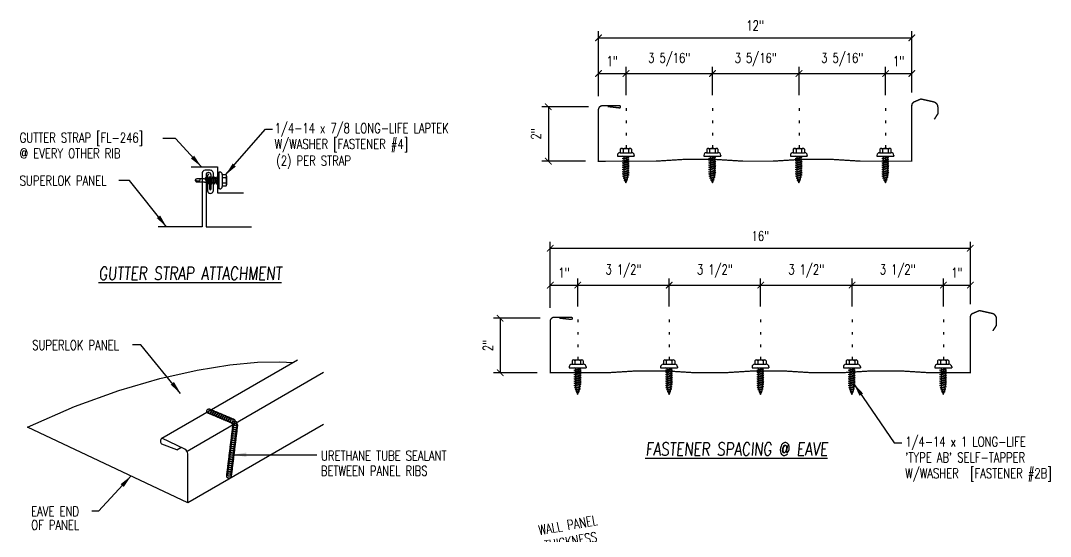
# Model space of a CAD drawing. Header units: inches. Extents: x 2.5 to 42, y 5.8 to 54.8.
# Drawn here: x 2.54 to 41.98, y 35.04 to 54.8 of the extents above; entities that cross this region are included whole.
import ezdxf

# ---------------------------------------------------------------- set-up
doc = ezdxf.new("R2010")
doc.units = ezdxf.units.IN
doc.header["$MEASUREMENT"] = 0
doc.linetypes.add('CENTER2', pattern=[1.125, 0.75, -0.125, 0.125, -0.125])
doc.linetypes.add('DOT2', pattern=[0.125, 0, -0.125])
for name, color, linetype in [('DIM', 2, 'Continuous'), ('FASTENER', 9, 'Continuous'), ('LABEL', 6, 'Continuous'), ('PANEL', 11, 'Continuous'), ('SEALANT', 253, 'CENTER2'), ('TEXT', 2, 'Continuous'), ('TRIM', 6, 'Continuous')]:
    doc.layers.add(name, color=color, linetype=linetype)
doc.styles.add('ROMAND', font='romand', dxfattribs={"height": 0.075})
doc.styles.add('TEXT', font='SIMPLEX', dxfattribs={"width": 0.75, "height": 6})
doc.styles.add('TEXT1', font='ROMANS.shx', dxfattribs={"width": 0.75, "height": 0.375})
doc.dimstyles.new('DETAIL', dxfattribs={"dimscale": 4, "dimtxt": 0.375, "dimasz": 0.0625, "dimexe": 0.0625, "dimexo": 0.125, "dimgap": 0.0625, "dimtad": 1, "dimdec": 4, "dimzin": 3, "dimdsep": 46, "dimlunit": 4, "dimtxsty": 'TEXT1', "dimblk": 'ARCHTICK', "dimcen": 0.0625, "dimclrd": 7, "dimclre": 7, "dimclrt": 2, "dimadec": 0, "dimazin": 0, "dimtfac": 0.59375, "dimtdec": 4, "dimtmove": 0, "dimatfit": 3, "dimfxl": 0, "dimfrac": 2, "dimtolj": 1, "dimtzin": 3, "dimarcsym": 0})
doc.dimstyles.new('DETAIL$7', dxfattribs={"dimscale": 4, "dimtxt": 6, "dimasz": 0.125, "dimexe": 0.0625, "dimexo": 0.125, "dimgap": 0.0625, "dimtad": 1, "dimdec": 5, "dimzin": 3, "dimdsep": 46, "dimlunit": 4, "dimtxsty": 'TEXT', "dimblk": 'ARCHTICK', "dimcen": 0.0625, "dimclrd": 7, "dimclre": 7, "dimclrt": 2, "dimadec": 0, "dimazin": 0, "dimtfac": 0.666667, "dimtdec": 5, "dimtmove": 0, "dimatfit": 3, "dimfxl": 0, "dimfrac": 2, "dimtolj": 1, "dimtzin": 3, "dimarcsym": 0})

# ---------------------------------------------------------------- blocks, each defined once
blk = doc.blocks.new('_ArchTick')
at = {"color": 0, "linetype": 'ByBlock', "const_width": 0.15}
blk.add_lwpolyline([(-0.5, -0.5), (0.5, 0.5)], dxfattribs=at)
blk = doc.blocks.new('*D18')
at = {"layer": 'DEFPOINTS', "color": 0}
for p in [(21.687, 34.074), (23.023, 26.502), (21.847, 26.294)]:
    blk.add_point(p, dxfattribs=at)
at = {"layer": 'DIM', "color": 7, "lineweight": -2}
for p, q in [((22.936, 26.994), (21.644, 34.32)), ((21.687, 34.074), (25.191, 34.692)), ((21.76, 26.787), (20.468, 34.113)), ((20.512, 33.866), (21.687, 34.074))]:
    blk.add_line(p, q, dxfattribs=at)
at = {"layer": 'DIM', "color": 7, "lineweight": -2, "xscale": 0.25, "yscale": 0.25, "zscale": 0.25}
for p, rotation in [((20.512, 33.866), 189.9999999999999), ((21.687, 34.074), 9.99999999999995)]:
    blk.add_blockref('_ArchTick', p, dxfattribs=dict(at, rotation=rotation))
at = {"layer": 'DIM', "color": 2, "insert": (23.555, 35.165), "char_height": 0.375, "attachment_point": 5, "rotation": 10, "style": 'TEXT1'}
blk.add_mtext('\\A1;{WALL PANEL}\\P{THICKNESS}', dxfattribs=at)
blk = doc.blocks.new('A$C5F8068C3')
at = {"layer": 'TRIM'}
for p, q in [((-3.093, 0.072), (-2.093, 0.072)), ((-2.093, 0.072), (-2.093, -0.928)), ((-2.093, -0.928), (-1.093, -0.928))]:
    blk.add_line(p, q, dxfattribs=at)
blk = doc.blocks.new('FD-F4')
at = {"layer": 'TEXT', "style": 'TEXT1', "width": 0.75}
for s, p in [('1/4-14 x 7/8 LONG-LIFE LAPTEK', (0.0047, -0.0408)), ('W/WASHER [FASTENER #4]', (0.0047, -0.1926))]:
    blk.add_text(s, height=0.09375, dxfattribs=at).set_placement(p)
blk.add_attdef('(QUANTITY)', (1.4847, -0.1926), '', height=0.0938, dxfattribs=at)
at = {"layer": 'TEXT', "style": 'TEXT1', "flags": 1}
for tag, p in [('Color', (0.0624, -0.4349)), ('Calc', (0.0624, -0.4349)), ('Opt1', (0.0624, -0.4349)), ('Opt2', (0.0624, -0.4349)), ('Opt3', (0.0624, -0.4349)), ('Description', (0.0624, -0.4349)), ('Multiple', (0.0624, -0.4349)), ('Part', (0.0624, -0.4349)), ('Spare1', (0.0624, -0.6224)), ('Spare2', (0.0624, -0.6224)), ('Spare3', (0.0624, -0.6224)), ('Spare4', (0.0624, -0.6224)), ('Spare5', (0.0624, -0.6224)), ('Spare6', (0.0624, -0.6224)), ('Spare7', (0.0624, -0.6224)), ('Spare8', (0.0624, -0.6224)), ('Spare9', (0.0624, -0.6224)), ('Spare10', (0.0624, -0.6224))]:
    blk.add_attdef(tag, p, '', height=0.0938, dxfattribs=at)
blk = doc.blocks.new('fz5')
at = {"layer": 'FASTENER'}
for p, q in [((-0.326, 0.071), (-0.326, 0.037)), ((-0.326, 0.037), (0.322, 0.037)), ((-0.226, 0.171), (0.214, 0.171)), ((-0.217, 0.305), (-0.217, 0.171)), ((-0.163, 0.337), (0.159, 0.337)), ((-0.141, -0.014), (0.037, 0.037)), ((-0.108, 0.305), (-0.108, 0.171)), ((-0.105, -0.034), (0.137, 0.035)), ((-0.088, 0.037), (-0.088, 0.001)), ((-0.088, 0.037), (0.085, 0.037)), ((0.085, 0.037), (0.134, 0.037)), ((0.085, 0.02), (0.085, -0.041)), ((0.105, 0.305), (0.105, 0.171)), ((0.137, 0.035), (0.134, 0.037)), ((0.214, 0.305), (0.214, 0.171)), ((0.322, 0.071), (0.322, 0.037)), ((-0.105, -0.034), (-0.141, -0.014)), ((-0.141, -0.105), (0.102, -0.036)), ((-0.105, -0.125), (-0.141, -0.105)), ((-0.141, -0.196), (0.102, -0.127)), ((-0.105, -0.216), (-0.141, -0.196)), ((-0.141, -0.287), (0.102, -0.217)), ((-0.105, -0.307), (-0.141, -0.287)), ((-0.141, -0.378), (0.102, -0.308)), ((-0.105, -0.398), (-0.141, -0.378)), ((-0.105, -0.125), (0.137, -0.056)), ((-0.105, -0.216), (0.137, -0.147)), ((-0.105, -0.307), (0.137, -0.238)), ((-0.105, -0.398), (0.137, -0.328)), ((-0.088, -0.029), (-0.088, -0.09)), ((-0.088, -0.12), (-0.088, -0.181)), ((-0.084, -0.27), (-0.088, -0.211)), ((-0.078, -0.36), (-0.082, -0.3)), ((-0.071, -0.449), (-0.075, -0.389)), ((0.071, -0.408), (0.075, -0.346)), ((0.077, -0.315), (0.082, -0.253)), ((0.084, -0.223), (0.085, -0.211)), ((0.085, -0.071), (0.085, -0.131)), ((0.085, -0.162), (0.085, -0.211)), ((0.137, -0.056), (0.102, -0.036)), ((0.137, -0.147), (0.102, -0.127)), ((0.137, -0.238), (0.102, -0.217)), ((0.137, -0.328), (0.102, -0.308)), ((-0.122, -0.463), (0.089, -0.403)), ((-0.086, -0.483), (-0.122, -0.463)), ((-0.086, -0.483), (0.124, -0.423)), ((-0.066, -0.516), (-0.069, -0.478)), ((-0.066, -0.516), (-0.066, -0.82)), ((-0.003, -0.854), (0.009, -0.714)), ((0.063, -0.515), (0.068, -0.439)), ((0.063, -0.516), (0.063, -0.82)), ((0.124, -0.423), (0.089, -0.403)), ((-0.002, -0.866), (-0.066, -0.82)), ((-0.002, -0.866), (0.063, -0.82))]:
    blk.add_line(p, q, dxfattribs=at)
for centre, radius, start, end in [((-0.226, 0.071), 0.1, 90, 180), ((-0.163, 0.274), 0.0628, 29.8754, 150.1246), ((-0.002, 0.141), 0.196, 56.9974, 123.0026), ((0.159, 0.274), 0.0628, 29.8754, 150.1246), ((0.222, 0.071), 0.1, 0, 90), ((-0.036, -0.723), 0.0461, 11.1445, 130.906), ((0.073, -0.516), 0.01, 175.9484, 180), ((0.039, -0.855), 0.0422, 55.4585, 194.8454)]:
    blk.add_arc(centre, radius, start, end, dxfattribs=at)
blk = doc.blocks.new('dsc-FL-246')
at = {"layer": 'TEXT', "style": 'TEXT1', "width": 0.75}
for s, p in [('GUTTER STRAP [FL-246]', (0, 0)), ('@ EVERY OTHER RIB', (0, -0.6))]:
    blk.add_text(s, height=0.375, dxfattribs=at).set_placement(p)
at = {"layer": 'TEXT', "style": 'TEXT1', "flags": 1}
for tag, p in [('COLOR', (0, -1.2)), ('CALC', (0, -1.2)), ('OPT1', (0, -1.2)), ('OPT2', (0, -1.2)), ('OPT3', (0, -1.2)), ('GAGE', (0, -1.2)), ('SHPLN', (0, -1.2)), ('PART', (0, -1.2)), ('DESCRIPTION', (0, -1.2)), ('MULTIPLE', (0, -1.2)), ('SPARE1', (0, -1.8)), ('SPARE2', (0, -1.8)), ('SPARE3', (0, -1.8)), ('SPARE4', (0, -1.8)), ('SPARE5', (0, -1.8)), ('SPARE6', (0, -1.8)), ('SPARE7', (0, -1.8)), ('SPARE8', (0, -1.8)), ('SPARE9', (0, -1.8)), ('SPARE10', (0, -1.8))]:
    blk.add_attdef(tag, p, '', height=0.375, dxfattribs=at)
blk = doc.blocks.new('LAY-LAB')
at = {"layer": 'LABEL', "color": 6, "style": 'ROMAND', "oblique": 5, "width": 0.75}
blk.add_attdef('LAY-LAB', (0.017, 0.036), '', height=0.188, dxfattribs=at)
blk = doc.blocks.new('FZ6')
at = {"layer": 'FASTENER'}
for p, q in [((-0.324, 0.071), (-0.324, 0.037)), ((-0.324, 0.037), (0.324, 0.037)), ((-0.224, 0.171), (0.215, 0.171)), ((-0.215, 0.305), (-0.215, 0.171)), ((-0.161, 0.337), (0.161, 0.337)), ((-0.129, 0.035), (-0.124, 0.037)), ((-0.096, 0.017), (-0.129, 0.035)), ((-0.129, -0.049), (0.096, 0.015)), ((-0.124, 0.037), (-0.08, 0.037)), ((-0.107, 0.305), (-0.107, 0.171)), ((-0.096, 0.017), (-0.025, 0.037)), ((-0.08, 0.037), (0.08, 0.037)), ((-0.08, 0.021), (-0.08, -0.035)), ((0.08, 0.037), (0.08, 0.011)), ((0.129, -0.003), (0.096, 0.015)), ((0.107, 0.305), (0.107, 0.171)), ((0.215, 0.305), (0.215, 0.171)), ((0.324, 0.071), (0.324, 0.037)), ((-0.096, -0.068), (-0.129, -0.049)), ((-0.129, -0.134), (0.096, -0.069)), ((-0.096, -0.152), (-0.129, -0.134)), ((-0.129, -0.218), (0.096, -0.154)), ((-0.096, -0.237), (-0.129, -0.218)), ((-0.129, -0.303), (0.096, -0.238)), ((-0.096, -0.321), (-0.129, -0.303)), ((-0.129, -0.387), (0.096, -0.323)), ((-0.096, -0.406), (-0.129, -0.387)), ((-0.096, -0.068), (0.129, -0.004)), ((-0.096, -0.152), (0.129, -0.088)), ((-0.096, -0.237), (0.129, -0.172)), ((-0.096, -0.321), (0.129, -0.257)), ((-0.096, -0.406), (0.129, -0.341)), ((-0.08, -0.063), (-0.08, -0.12)), ((-0.08, -0.148), (-0.08, -0.204)), ((-0.08, -0.232), (-0.08, -0.288)), ((-0.08, -0.317), (-0.08, -0.373)), ((0.08, -0.016), (0.08, -0.074)), ((0.08, -0.102), (0.08, -0.158)), ((0.08, -0.186), (0.08, -0.243)), ((0.08, -0.27), (0.08, -0.327)), ((0.08, -0.355), (0.08, -0.412)), ((0.129, -0.088), (0.096, -0.069)), ((0.129, -0.172), (0.096, -0.154)), ((0.129, -0.257), (0.096, -0.238)), ((0.129, -0.341), (0.096, -0.323)), ((-0.129, -0.471), (0.096, -0.407)), ((-0.096, -0.49), (-0.129, -0.471)), ((-0.129, -0.556), (0.096, -0.491)), ((-0.096, -0.575), (-0.129, -0.556)), ((-0.129, -0.64), (0.096, -0.576)), ((-0.096, -0.659), (-0.129, -0.64)), ((-0.121, -0.722), (0.092, -0.662)), ((-0.088, -0.741), (-0.121, -0.722)), ((-0.096, -0.49), (0.129, -0.426)), ((-0.096, -0.575), (0.129, -0.51)), ((-0.096, -0.659), (0.129, -0.595)), ((-0.095, -0.799), (0.071, -0.752)), ((-0.088, -0.741), (0.125, -0.68)), ((-0.08, -0.401), (-0.08, -0.457)), ((-0.08, -0.485), (-0.08, -0.542)), ((-0.08, -0.57), (-0.08, -0.626)), ((-0.061, -0.818), (0.104, -0.771)), ((0.104, -0.771), (0.071, -0.752)), ((0.08, -0.44), (0.08, -0.496)), ((0.08, -0.524), (0.08, -0.58)), ((0.125, -0.68), (0.092, -0.662)), ((0.129, -0.426), (0.096, -0.407)), ((0.129, -0.51), (0.096, -0.491)), ((0.129, -0.595), (0.096, -0.576)), ((-0.061, -0.818), (-0.095, -0.799)), ((-0.063, -0.877), (0.034, -0.847)), ((-0.029, -0.895), (-0.063, -0.877)), ((-0.029, -0.895), (0.068, -0.866)), ((0.068, -0.866), (0.034, -0.847))]:
    blk.add_line(p, q, dxfattribs=at)
for centre, radius, start, end in [((-0.224, 0.071), 0.1, 90, 180), ((-0.161, 0.274), 0.0628, 29.8754, 150.1246), ((0, 0.141), 0.196, 56.9974, 123.0026), ((0.161, 0.274), 0.0628, 29.8754, 150.1246), ((0.224, 0.071), 0.1, 0, 90), ((0.676, -0.642), 0.757, 180.9696, 185.1765), ((0.676, -0.642), 0.757, 187.255, 191.3837), ((-0.676, -0.642), 0.757, 343.5473, 349.3968), ((-0.676, -0.642), 0.757, 351.6648, 356.0901), ((-0.676, -0.642), 0.757, 358.2537, 2.5109), ((0.676, -0.642), 0.757, 193.4363, 197.6723), ((0.676, -0.642), 0.757, 199.1495, 206.7351), ((-0.676, -0.642), 0.757, 333.2649, 342.2085)]:
    blk.add_arc(centre, radius, start, end, dxfattribs=at)
blk = doc.blocks.new('FD-F2b')
at = {"layer": 'TEXT', "style": 'TEXT1', "width": 0.75}
for s, p in [('1/4-14 x 1 LONG-LIFE', (0.0047, -0.0408)), ("'TYPE AB' SELF-TAPPER", (0.0047, -0.1926)), ('W/WASHER', (0.0047, -0.3444)), ('[FASTENER #2B]', (0.6255, -0.3444))]:
    blk.add_text(s, height=0.09375, dxfattribs=at).set_placement(p)
blk.add_attdef('(QUANTITY)', (0.0047, -0.4962), '', height=0.0938, dxfattribs=at)
at = {"layer": 'TEXT', "style": 'TEXT1', "flags": 1}
for tag, p in [('Color', (0.0199, -0.7145)), ('Calc', (0.0199, -0.7145)), ('Opt1', (0.0199, -0.7145)), ('Opt2', (0.0199, -0.7145)), ('Opt3', (0.0199, -0.7145)), ('Description', (0.0199, -0.7145)), ('Multiple', (0.0199, -0.7145)), ('Part', (0.0199, -0.7145)), ('Spare1', (0.0199, -0.902)), ('Spare2', (0.0199, -0.902)), ('Spare3', (0.0199, -0.902)), ('Spare4', (0.0199, -0.902)), ('Spare5', (0.0199, -0.902)), ('Spare6', (0.0199, -0.902)), ('Spare7', (0.0199, -0.902)), ('Spare8', (0.0199, -0.902)), ('Spare9', (0.0199, -0.902)), ('Spare10', (0.0199, -0.902))]:
    blk.add_attdef(tag, p, '', height=0.0938, dxfattribs=at)
blk = doc.blocks.new('*D25')
at = {"layer": 'DEFPOINTS', "color": 0}
for p in [(23.879, 44.668), (22.824, 43.295), (23.879, 43.345)]:
    blk.add_point(p, dxfattribs=at)
at = {"layer": 'DIM', "color": 7, "lineweight": -2}
for p, q in [((22.824, 43.795), (22.824, 44.918)), ((22.824, 44.668), (23.879, 44.668)), ((23.879, 43.845), (23.879, 44.918))]:
    blk.add_line(p, q, dxfattribs=at)
at = {"layer": 'DIM', "color": 7, "lineweight": -2, "xscale": 0.25, "yscale": 0.25, "zscale": 0.25, "rotation": 180}
blk.add_blockref('_ArchTick', (22.824, 44.668), dxfattribs=at)
at = {"layer": 'DIM', "color": 7, "lineweight": -2, "xscale": 0.25, "yscale": 0.25, "zscale": 0.25}
blk.add_blockref('_ArchTick', (23.879, 44.668), dxfattribs=at)
at = {"layer": 'DIM', "color": 2, "insert": (23.351, 45.142), "char_height": 0.375, "attachment_point": 5, "style": 'TEXT1'}
blk.add_mtext('\\A1;1"', dxfattribs=at)
blk = doc.blocks.new('*D26')
at = {"layer": 'DEFPOINTS', "color": 0}
for p in [(22.943, 43.397), (20.905, 41.311), (22.823, 41.311)]:
    blk.add_point(p, dxfattribs=at)
at = {"layer": 'DIM', "color": 7, "lineweight": -2}
for p, q in [((22.443, 43.397), (20.655, 43.397)), ((20.905, 43.397), (20.905, 41.311)), ((22.323, 41.311), (20.655, 41.311))]:
    blk.add_line(p, q, dxfattribs=at)
at = {"layer": 'DIM', "color": 7, "lineweight": -2, "xscale": 0.25, "yscale": 0.25, "zscale": 0.25}
for p, rotation in [((20.905, 43.397), 90), ((20.905, 41.311), 270)]:
    blk.add_blockref('_ArchTick', p, dxfattribs=dict(at, rotation=rotation))
at = {"layer": 'DIM', "color": 2, "insert": (20.431, 42.354), "char_height": 0.375, "attachment_point": 5, "rotation": 90, "style": 'TEXT1'}
blk.add_mtext('\\A1;2"', dxfattribs=at)
blk = doc.blocks.new('*D27')
at = {"layer": 'DEFPOINTS', "color": 0}
for p in [(38.91, 44.668), (38.91, 43.44), (37.879, 43.345)]:
    blk.add_point(p, dxfattribs=at)
at = {"layer": 'DIM', "color": 7, "lineweight": -2}
for p, q in [((37.879, 43.845), (37.879, 44.918)), ((37.879, 44.668), (38.91, 44.668)), ((38.91, 43.94), (38.91, 44.918))]:
    blk.add_line(p, q, dxfattribs=at)
at = {"layer": 'DIM', "color": 7, "lineweight": -2, "xscale": 0.25, "yscale": 0.25, "zscale": 0.25, "rotation": 180}
blk.add_blockref('_ArchTick', (37.879, 44.668), dxfattribs=at)
at = {"layer": 'DIM', "color": 7, "lineweight": -2, "xscale": 0.25, "yscale": 0.25, "zscale": 0.25}
blk.add_blockref('_ArchTick', (38.91, 44.668), dxfattribs=at)
at = {"layer": 'DIM', "color": 2, "insert": (38.394, 45.142), "char_height": 0.375, "attachment_point": 5, "style": 'TEXT1'}
blk.add_mtext('\\A1;1"', dxfattribs=at)
blk = doc.blocks.new('*D30')
at = {"color": 7, "lineweight": -2}
for p, q in [((23.879, 43.845), (23.879, 44.918)), ((23.879, 44.668), (27.379, 44.668)), ((27.379, 43.845), (27.379, 44.918))]:
    blk.add_line(p, q, dxfattribs=at)
at = {"layer": 'DEFPOINTS', "color": 0}
for p in [(27.379, 44.668), (23.879, 43.345), (27.379, 43.345)]:
    blk.add_point(p, dxfattribs=at)
at = {"color": 7, "lineweight": -2, "xscale": 0.25, "yscale": 0.25, "zscale": 0.25, "rotation": 180}
blk.add_blockref('_ArchTick', (23.879, 44.668), dxfattribs=at)
at = {"color": 7, "lineweight": -2, "xscale": 0.25, "yscale": 0.25, "zscale": 0.25}
blk.add_blockref('_ArchTick', (27.379, 44.668), dxfattribs=at)
at = {"color": 2, "insert": (25.629, 45.204), "char_height": 0.375, "attachment_point": 5, "style": 'TEXT1'}
blk.add_mtext('\\A1;3 1/2"', dxfattribs=at)
blk = doc.blocks.new('*D31')
at = {"color": 7, "lineweight": -2}
for p, q in [((27.379, 43.845), (27.379, 44.918)), ((27.379, 44.668), (30.879, 44.668)), ((30.879, 43.845), (30.879, 44.918))]:
    blk.add_line(p, q, dxfattribs=at)
at = {"layer": 'DEFPOINTS', "color": 0}
for p in [(30.879, 44.668), (27.379, 43.345), (30.879, 43.345)]:
    blk.add_point(p, dxfattribs=at)
at = {"color": 7, "lineweight": -2, "xscale": 0.25, "yscale": 0.25, "zscale": 0.25, "rotation": 180}
blk.add_blockref('_ArchTick', (27.379, 44.668), dxfattribs=at)
at = {"color": 7, "lineweight": -2, "xscale": 0.25, "yscale": 0.25, "zscale": 0.25}
blk.add_blockref('_ArchTick', (30.879, 44.668), dxfattribs=at)
at = {"color": 2, "insert": (29.129, 45.204), "char_height": 0.375, "attachment_point": 5, "style": 'TEXT1'}
blk.add_mtext('\\A1;3 1/2"', dxfattribs=at)
blk = doc.blocks.new('*D32')
at = {"color": 7, "lineweight": -2}
for p, q in [((30.879, 43.845), (30.879, 44.918)), ((30.879, 44.668), (34.379, 44.668)), ((34.379, 43.845), (34.379, 44.918))]:
    blk.add_line(p, q, dxfattribs=at)
at = {"layer": 'DEFPOINTS', "color": 0}
for p in [(34.379, 44.668), (30.879, 43.345), (34.379, 43.345)]:
    blk.add_point(p, dxfattribs=at)
at = {"color": 7, "lineweight": -2, "xscale": 0.25, "yscale": 0.25, "zscale": 0.25, "rotation": 180}
blk.add_blockref('_ArchTick', (30.879, 44.668), dxfattribs=at)
at = {"color": 7, "lineweight": -2, "xscale": 0.25, "yscale": 0.25, "zscale": 0.25}
blk.add_blockref('_ArchTick', (34.379, 44.668), dxfattribs=at)
at = {"color": 2, "insert": (32.629, 45.204), "char_height": 0.375, "attachment_point": 5, "style": 'TEXT1'}
blk.add_mtext('\\A1;3 1/2"', dxfattribs=at)
blk = doc.blocks.new('*D33')
at = {"color": 7, "lineweight": -2}
for p, q in [((34.379, 43.845), (34.379, 44.918)), ((34.379, 44.668), (37.879, 44.668)), ((37.879, 43.845), (37.879, 44.918))]:
    blk.add_line(p, q, dxfattribs=at)
at = {"layer": 'DEFPOINTS', "color": 0}
for p in [(37.879, 44.668), (34.379, 43.345), (37.879, 43.345)]:
    blk.add_point(p, dxfattribs=at)
at = {"color": 7, "lineweight": -2, "xscale": 0.25, "yscale": 0.25, "zscale": 0.25, "rotation": 180}
blk.add_blockref('_ArchTick', (34.379, 44.668), dxfattribs=at)
at = {"color": 7, "lineweight": -2, "xscale": 0.25, "yscale": 0.25, "zscale": 0.25}
blk.add_blockref('_ArchTick', (37.879, 44.668), dxfattribs=at)
at = {"color": 2, "insert": (36.129, 45.204), "char_height": 0.375, "attachment_point": 5, "style": 'TEXT1'}
blk.add_mtext('\\A1;3 1/2"', dxfattribs=at)
blk = doc.blocks.new('*D28')
at = {"layer": 'DEFPOINTS', "color": 0}
for p in [(25.724, 52.771), (24.67, 51.398), (25.724, 51.448)]:
    blk.add_point(p, dxfattribs=at)
at = {"layer": 'DIM', "color": 7, "lineweight": -2}
for p, q in [((24.67, 51.898), (24.67, 53.021)), ((25.724, 51.948), (25.724, 53.021)), ((24.67, 52.771), (25.724, 52.771))]:
    blk.add_line(p, q, dxfattribs=at)
at = {"layer": 'DIM', "color": 7, "lineweight": -2, "xscale": 0.25, "yscale": 0.25, "zscale": 0.25, "rotation": 180}
blk.add_blockref('_ArchTick', (24.67, 52.771), dxfattribs=at)
at = {"layer": 'DIM', "color": 7, "lineweight": -2, "xscale": 0.25, "yscale": 0.25, "zscale": 0.25}
blk.add_blockref('_ArchTick', (25.724, 52.771), dxfattribs=at)
at = {"layer": 'DIM', "color": 2, "insert": (25.197, 53.245), "char_height": 0.375, "attachment_point": 5, "style": 'TEXT1'}
blk.add_mtext('\\A1;1"', dxfattribs=at)
blk = doc.blocks.new('*D29')
at = {"layer": 'DEFPOINTS', "color": 0}
for p in [(24.788, 51.5), (22.75, 49.414), (24.668, 49.414)]:
    blk.add_point(p, dxfattribs=at)
at = {"layer": 'DIM', "color": 7, "lineweight": -2}
for p, q in [((24.288, 51.5), (22.5, 51.5)), ((22.75, 51.5), (22.75, 49.414)), ((24.168, 49.414), (22.5, 49.414))]:
    blk.add_line(p, q, dxfattribs=at)
at = {"layer": 'DIM', "color": 7, "lineweight": -2, "xscale": 0.25, "yscale": 0.25, "zscale": 0.25}
for p, rotation in [((22.75, 51.5), 90), ((22.75, 49.414), 270)]:
    blk.add_blockref('_ArchTick', p, dxfattribs=dict(at, rotation=rotation))
at = {"layer": 'DIM', "color": 2, "insert": (22.277, 50.457), "char_height": 0.375, "attachment_point": 5, "rotation": 90, "style": 'TEXT1'}
blk.add_mtext('\\A1;2"', dxfattribs=at)
blk = doc.blocks.new('*D34')
at = {"color": 7, "lineweight": -2}
for p, q in [((25.724, 51.948), (25.724, 53.021)), ((29.036, 51.948), (29.036, 53.021)), ((25.724, 52.771), (29.036, 52.771))]:
    blk.add_line(p, q, dxfattribs=at)
at = {"layer": 'DEFPOINTS', "color": 0}
for p in [(29.036, 52.771), (25.724, 51.448), (29.036, 51.448)]:
    blk.add_point(p, dxfattribs=at)
at = {"color": 7, "lineweight": -2, "xscale": 0.25, "yscale": 0.25, "zscale": 0.25, "rotation": 180}
blk.add_blockref('_ArchTick', (25.724, 52.771), dxfattribs=at)
at = {"color": 7, "lineweight": -2, "xscale": 0.25, "yscale": 0.25, "zscale": 0.25}
blk.add_blockref('_ArchTick', (29.036, 52.771), dxfattribs=at)
at = {"color": 2, "insert": (27.38, 53.307), "char_height": 0.375, "attachment_point": 5, "style": 'TEXT1'}
blk.add_mtext('\\A1;3 5/16"', dxfattribs=at)
blk = doc.blocks.new('*D35')
at = {"color": 7, "lineweight": -2}
for p, q in [((29.036, 51.948), (29.036, 53.021)), ((32.349, 51.948), (32.349, 53.021)), ((29.036, 52.771), (32.349, 52.771))]:
    blk.add_line(p, q, dxfattribs=at)
at = {"layer": 'DEFPOINTS', "color": 0}
for p in [(32.349, 52.771), (29.036, 51.448), (32.349, 51.448)]:
    blk.add_point(p, dxfattribs=at)
at = {"color": 7, "lineweight": -2, "xscale": 0.25, "yscale": 0.25, "zscale": 0.25, "rotation": 180}
blk.add_blockref('_ArchTick', (29.036, 52.771), dxfattribs=at)
at = {"color": 7, "lineweight": -2, "xscale": 0.25, "yscale": 0.25, "zscale": 0.25}
blk.add_blockref('_ArchTick', (32.349, 52.771), dxfattribs=at)
at = {"color": 2, "insert": (30.693, 53.307), "char_height": 0.375, "attachment_point": 5, "style": 'TEXT1'}
blk.add_mtext('\\A1;3 5/16"', dxfattribs=at)
blk = doc.blocks.new('*D36')
at = {"color": 7, "lineweight": -2}
for p, q in [((32.349, 51.948), (32.349, 53.021)), ((35.661, 51.948), (35.661, 53.021)), ((32.349, 52.771), (35.661, 52.771))]:
    blk.add_line(p, q, dxfattribs=at)
at = {"layer": 'DEFPOINTS', "color": 0}
for p in [(35.661, 52.771), (32.349, 51.448), (35.661, 51.448)]:
    blk.add_point(p, dxfattribs=at)
at = {"color": 7, "lineweight": -2, "xscale": 0.25, "yscale": 0.25, "zscale": 0.25, "rotation": 180}
blk.add_blockref('_ArchTick', (32.349, 52.771), dxfattribs=at)
at = {"color": 7, "lineweight": -2, "xscale": 0.25, "yscale": 0.25, "zscale": 0.25}
blk.add_blockref('_ArchTick', (35.661, 52.771), dxfattribs=at)
at = {"color": 2, "insert": (34.005, 53.307), "char_height": 0.375, "attachment_point": 5, "style": 'TEXT1'}
blk.add_mtext('\\A1;3 5/16"', dxfattribs=at)
blk = doc.blocks.new('*D37')
at = {"color": 7, "lineweight": -2}
for p, q in [((35.661, 51.948), (35.661, 53.021)), ((36.668, 52.042), (36.668, 53.021)), ((35.661, 52.771), (36.668, 52.771))]:
    blk.add_line(p, q, dxfattribs=at)
at = {"layer": 'DEFPOINTS', "color": 0}
for p in [(36.668, 52.771), (35.661, 51.448), (36.668, 51.542)]:
    blk.add_point(p, dxfattribs=at)
at = {"color": 7, "lineweight": -2, "xscale": 0.25, "yscale": 0.25, "zscale": 0.25, "rotation": 180}
blk.add_blockref('_ArchTick', (35.661, 52.771), dxfattribs=at)
at = {"color": 7, "lineweight": -2, "xscale": 0.25, "yscale": 0.25, "zscale": 0.25}
blk.add_blockref('_ArchTick', (36.668, 52.771), dxfattribs=at)
at = {"color": 2, "insert": (36.165, 53.245), "char_height": 0.375, "attachment_point": 5, "style": 'TEXT1'}
blk.add_mtext('\\A1;1"', dxfattribs=at)

msp = doc.modelspace()

# ---------------------------------------------------------------- linework, layer by layer
at = {"color": 7}
for p, q in [((24.66962, 52.39819), (24.66962, 54.38763)), ((24.66962, 54.13763), (36.66835, 54.13763)), ((36.66835, 52.39819), (36.66835, 54.38763))]:
    msp.add_line(p, q, dxfattribs=at)
at = {"layer": 'DIM', "linetype": 'DOT2', "ltscale": 3}
for p, q in [((25.72399, 51.44838), (25.72399, 49.41391)), ((29.03649, 51.44838), (29.03649, 49.48407)), ((32.34899, 51.44838), (32.34899, 49.47682)), ((35.66149, 51.44838), (35.66149, 49.41391)), ((23.87866, 43.34544), (23.87866, 41.31098)), ((27.37866, 43.34544), (27.37866, 41.37321)), ((30.87866, 43.34544), (30.87866, 41.38114)), ((34.37866, 43.34544), (34.37866, 41.33542)), ((37.87866, 43.34544), (37.87866, 41.31098))]:
    msp.add_line(p, q, dxfattribs=at)
at = {"layer": 'DIM', "color": 7}
for p, q in [((22.82429, 43.79526), (22.82429, 46.3285)), ((38.91014, 43.93952), (38.91014, 46.3285)), ((22.82429, 46.0785), (38.91014, 46.0785))]:
    msp.add_line(p, q, dxfattribs=at)
at = {"layer": 'PANEL'}
for p, q in [((7.94956, 38.80053), (13.14571, 41.80053)), ((8.9146, 38.30812), (14.14571, 41.3283)), ((8.83279, 38.38345), (7.94956, 38.80053)), ((8.52288, 38.36121), (7.94956, 38.57412)), ((8.52288, 38.36121), (8.6835, 38.45394)), ((8.94956, 36.3283), (8.94956, 38.2065))]:
    msp.add_line(p, q, dxfattribs=at)
for points, format in [([(37.5284, 51.01625, 0.05253, 0.05253, 0), (37.66562, 51.22908, 0.05253, 0.05253, 0), (37.66562, 51.48058, 0.05253, 0.05253, 0.31402705), (37.52593, 51.68108, 0.05253, 0.05253, 0), (37.01465, 51.79485, 0.05253, 0.05253, 0), (36.75068, 51.6818, 0.05253, 0.05253, 0.27334467), (36.66835, 51.54245, 0.05, 0.05, 0), (36.66835, 49.41406, 0.05, 0.05, 0), (36.46104, 49.41391, 0.05, 0.05, 0), (35.11363, 49.41391, 0.05, 0.05, 0)], "xyseb"), ([(35.83285, 49.41391, 0.05, 0.05, 0), (34.71022, 49.41391, 0.05, 0.05, 0), (33.58759, 49.48407, 0.05, 0.05, 0), (32.46495, 49.48407, 0.05, 0.05, 0), (31.34232, 49.41391, 0.05, 0.05, 0), (30.21969, 49.41391, 0.05, 0.05, 0), (29.09706, 49.48407, 0.05, 0.05, 0), (27.97442, 49.48407, 0.05, 0.05, 0), (26.85179, 49.41391, 0.05, 0.05, 0), (25.5326, 49.41391, 0.05, 0.05, 0), (25.59772, 49.41391, 0.05, 0.05, 0), (25.41534, 49.41391, 0.05, 0.05, 0), (25.09132, 49.41391, 0.05, 0.05, 0), (24.66835, 49.41381, 0.05, 0.05, 0), (24.66835, 51.3808, 0.05253, 0.05253, -0.41421356), (24.82744, 51.53989, 0.05253, 0.05253, 0), (25.47038, 51.53989, 0.05253, 0.05253, -0.41421356), (25.51266, 51.49761, 0.05253, 0.05253, -0.41421356), (25.47038, 51.45534, 0.05253, 0.05253, 0), (25.02132, 51.50605, 0, 0, 0)], "xyseb"), ([(9.7345, 48.93475), (9.70992, 48.88846, 0.10263246), (9.69619, 48.81774), (9.69619, 48.30962, 1.20090855), (9.92459, 48.32537), (9.92459, 48.92895, 0.46726582), (9.77566, 49.06855), (9.60553, 49.06855, 0.41421356), (9.499, 48.96203), (9.499, 46.89327), (7.80684, 46.89327)], "xyb"), ([(9.7767, 48.83038), (9.77677, 48.35109, 1), (9.83338, 48.35109), (9.83338, 48.83568), (9.83338, 48.88368, 0.46921016), (9.73934, 48.97771), (9.72976, 48.97737, 0.42234564), (9.64283, 48.88368), (9.64283, 46.89327), (11.38477, 46.89327)], "xyb"), ([(39.77019, 42.91332, 0.05253, 0.05253, 0), (39.90741, 43.12615, 0.05253, 0.05253, 0), (39.90741, 43.37765, 0.05253, 0.05253, 0.31402705), (39.76771, 43.57814, 0.05253, 0.05253, 0), (39.25644, 43.69192, 0.05253, 0.05253, 0), (38.99247, 43.57887, 0.05253, 0.05253, 0.27334467), (38.91014, 43.43952, 0.05, 0.05, 0), (38.91014, 41.31113, 0.05, 0.05, 0), (38.70283, 41.31098, 0.05, 0.05, 0), (37.35542, 41.31098, 0.05, 0.05, 0), (36.23279, 41.38114, 0.05, 0.05, 0), (35.11015, 41.38114, 0.05, 0.05, 0), (33.98752, 41.31098, 0.05, 0.05, 0), (32.86489, 41.31098, 0.05, 0.05, 0), (31.74226, 41.38114, 0.05, 0.05, 0), (30.61962, 41.38114, 0.05, 0.05, 0), (29.49699, 41.31098, 0.05, 0.05, 0), (28.37436, 41.31098, 0.05, 0.05, 0), (27.25173, 41.38114, 0.05, 0.05, 0), (26.12909, 41.38114, 0.05, 0.05, 0), (25.00646, 41.31098, 0.05, 0.05, 0), (23.68727, 41.31098, 0.05, 0.05, 0), (23.75239, 41.31097, 0.05, 0.05, 0), (23.57001, 41.31097, 0.05, 0.05, 0), (23.24599, 41.31097, 0.05, 0.05, 0), (22.82302, 41.31088, 0.05, 0.05, 0), (22.82302, 43.27787, 0.05253, 0.05253, -0.41421356), (22.98211, 43.43696, 0.05253, 0.05253, 0), (23.62505, 43.43696, 0.05253, 0.05253, -0.41421356), (23.66733, 43.39468, 0.05253, 0.05253, -0.41421356), (23.62505, 43.35241, 0.05253, 0.05253, 0), (23.17599, 43.40312, 0, 0, 0)], "xyseb")]:
    msp.add_lwpolyline(points, format=format, dxfattribs=at)
msp.add_lwpolyline([(14.14571, 39.3283), (8.94956, 36.3283), (2.80308, 39.23084), (4.60724, 40.02193), (6.30691, 40.63622), (7.87994, 41.0931), (9.30417, 41.41195), (10.55742, 41.61215), (11.61754, 41.71307), (12.46237, 41.7341), (12.97314, 41.70089)], dxfattribs=at)
for centre, radius, start, end in [((8.03939, 38.68733), 0.14451, 128.431894, 231.568106), ((8.72737, 38.18687), 0.22306, 5.047248, 61.797202)]:
    msp.add_arc(centre, radius, start, end, dxfattribs=at)
at = {"layer": 'SEALANT', "color": 9}
for centre in [(9.76134, 39.83772), (9.83628, 39.80618), (9.91121, 39.77464), (9.98615, 39.74309), (10.06109, 39.71155), (10.13603, 39.68001), (10.21097, 39.64846), (10.28591, 39.61692), (10.36084, 39.58538), (10.43578, 39.55383), (10.51072, 39.52229), (10.58566, 39.49074), (10.6606, 39.4592), (10.73554, 39.37401), (10.71968, 38.96896), (10.72957, 39.04967), (10.73946, 39.13037), (10.74935, 39.21107), (10.75924, 39.29177), (10.67024, 38.56545), (10.68013, 38.64615), (10.69002, 38.72685), (10.69991, 38.80756), (10.7098, 38.88826), (10.6208, 38.16193), (10.63069, 38.24264), (10.64058, 38.32334), (10.65047, 38.40404), (10.66035, 38.48474), (10.58125, 37.83912), (10.59114, 37.91982), (10.60103, 38.00053), (10.61091, 38.08123), (10.53181, 37.43561), (10.5417, 37.51631), (10.55158, 37.59701), (10.56147, 37.67771), (10.57136, 37.75842), (10.52192, 37.3549)]:
    msp.add_circle(centre, 0.08824, dxfattribs=at)

# ---------------------------------------------------------------- block references
at = {"color": 7, "xscale": 0.25, "yscale": 0.25, "zscale": 0.25, "rotation": 180}
msp.add_blockref('_ArchTick', (24.66962, 54.13763), dxfattribs=at)
at = {"color": 7, "xscale": 0.25, "yscale": 0.25, "zscale": 0.25}
msp.add_blockref('_ArchTick', (36.66835, 54.13763), dxfattribs=at)
at = {"layer": 'DIM', "color": 7, "xscale": 0.25, "yscale": 0.25, "zscale": 0.25, "rotation": 180}
msp.add_blockref('_ArchTick', (22.82429, 46.0785), dxfattribs=at)
at = {"layer": 'DIM', "color": 7, "xscale": 0.25, "yscale": 0.25, "zscale": 0.25}
msp.add_blockref('_ArchTick', (38.91014, 46.0785), dxfattribs=at)
at = {"layer": 'FASTENER'}
for p in [(25.71844, 49.56636), (29.03094, 49.56636), (32.34344, 49.56636), (35.65594, 49.56636), (23.87311, 41.46343), (27.37311, 41.46343), (30.87311, 41.46343), (34.37311, 41.46343), (37.87311, 41.46343)]:
    msp.add_blockref('FZ6', p, dxfattribs=at)
at = {"layer": 'FASTENER', "rotation": 270}
msp.add_blockref('fz5', (10.09485, 48.67229), dxfattribs=at)
at = {"layer": 'LABEL', "xscale": 2.666666666666686, "yscale": 2.666666666666679, "zscale": 2.66666666666668}
for p, values in [((5.48679, 44.77116), {'LAY-LAB': '%%UGUTTER STRAP ATTACHMENT'}), ((26.42698, 38.04288), {'LAY-LAB': '%%UFASTENER SPACING @ EAVE'})]:
    msp.add_blockref('LAY-LAB', p, dxfattribs=at).add_auto_attribs(values)
at = {"layer": 'TEXT', "xscale": 4, "yscale": 4, "zscale": 4}
for name, p in [('FD-F4', (12.25291, 50.65225)), ('FD-F2b', (36.39962, 38.64811))]:
    msp.add_blockref(name, p, dxfattribs=at)
at = {"layer": 'TEXT'}
for name, p in [('dsc-FL-246', (2.5077, 50.12413)), ('A$C5F8068C3', (12.1692, 49.12563))]:
    msp.add_blockref(name, p, dxfattribs=at)

# ---------------------------------------------------------------- texts
at = {"color": 2, "insert": (30.66898, 54.61084), "char_height": 0.375, "attachment_point": 5, "style": 'TEXT1'}
msp.add_mtext('\\A1;12"', dxfattribs=at)
at = {"layer": 'DIM', "color": 2, "insert": (30.86721, 46.55172), "char_height": 0.375, "attachment_point": 5, "style": 'TEXT1'}
msp.add_mtext('\\A1;16"', dxfattribs=at)
at = {"layer": 'TEXT', "style": 'TEXT1', "width": 0.75}
for s, p in [('(2) PER STRAP', (12.33612, 49.24664)), ('SUPERLOK PANEL', (2.5059, 48.48093)), ('SUPERLOK PANEL', (2.98487, 42.1817)), ('URETHANE TUBE SEALANT', (14.04471, 37.9487)), ('BETWEEN PANEL RIBS', (14.03853, 37.36696)), ('EAVE END ', (2.94617, 35.81531)), ('OF PANEL', (2.94617, 35.29121))]:
    msp.add_text(s, height=0.375, dxfattribs=at).set_placement(p)

# ---------------------------------------------------------------- dimensions: what is measured, and where the dimension line sits
for base, p1, p2, picture, middle in [((29.03649, 52.77136), (25.72399, 51.44838), (29.03649, 51.44838), '*D34', (27.38024, 53.30708)), ((32.34899, 52.77136), (29.03649, 51.44838), (32.34899, 51.44838), '*D35', (30.69274, 53.30708)), ((35.66149, 52.77136), (32.34899, 51.44838), (35.66149, 51.44838), '*D36', (34.00524, 53.30708)), ((36.66835, 52.77136), (35.66149, 51.44838), (36.66835, 51.54245), '*D37', (36.16492, 53.24458)), ((27.37866, 44.66843), (23.87866, 43.34544), (27.37866, 43.34544), '*D30', (25.62866, 45.20415)), ((30.87866, 44.66843), (27.37866, 43.34544), (30.87866, 43.34544), '*D31', (29.12866, 45.20415)), ((34.37866, 44.66843), (30.87866, 43.34544), (34.37866, 43.34544), '*D32', (32.62866, 45.20415)), ((37.87866, 44.66843), (34.37866, 43.34544), (37.87866, 43.34544), '*D33', (36.12866, 45.20415))]:
    dim = msp.add_linear_dim(base=base, p1=p1, p2=p2, dimstyle='DETAIL')
    dim.commit()
    dim.dimension.update_dxf_attribs({"geometry": picture, "text_midpoint": middle})
at = {"layer": 'DIM'}
for base, p1, p2, picture, middle in [((25.72399, 52.77136), (24.66962, 51.39819), (25.72399, 51.44838), '*D28', (25.1968, 53.24458)), ((23.87866, 44.66843), (22.82429, 43.29526), (23.87866, 43.34544), '*D25', (23.35147, 45.14165)), ((38.91014, 44.66843), (37.87866, 43.34544), (38.91014, 43.43952), '*D27', (38.3944, 45.14165))]:
    dim = msp.add_linear_dim(base=base, p1=p1, p2=p2, text='1"', dimstyle='DETAIL', override={"dimtxt": 0.375, "dimtmove": 0}, dxfattribs=at)
    dim.commit()
    dim.dimension.update_dxf_attribs({"geometry": picture, "text_midpoint": middle})
for base, p1, p2, picture, middle in [((22.74996, 49.41381), (24.78794, 51.50038), (24.66835, 49.41381), '*D29', (22.27675, 50.4571)), ((20.90463, 41.31088), (22.94261, 43.39745), (22.82302, 41.31088), '*D26', (20.43142, 42.35417))]:
    dim = msp.add_linear_dim(base=base, p1=p1, p2=p2, angle=90, text='2"', dimstyle='DETAIL', override={"dimtxt": 0.375, "dimtmove": 0}, dxfattribs=at)
    dim.commit()
    dim.dimension.update_dxf_attribs({"geometry": picture, "text_midpoint": middle})
dim = msp.add_linear_dim(base=(21.68742, 34.0738), p1=(21.8469, 26.29423), p2=(23.02262, 26.50154), angle=10, text='{WALL PANEL}\\P{THICKNESS}', dimstyle='DETAIL', dxfattribs=at)
dim.commit()
dim.dimension.update_dxf_attribs({"geometry": '*D18', "text_midpoint": (23.68562, 34.42613), "dimtype": 160})

# ---------------------------------------------------------------- leaders
msp.add_leader([(34.45326, 40.88296), (35.99686, 38.62138), (36.28853, 38.62138)], dimstyle='DETAIL$7')
at = {"layer": 'TEXT'}
for points in [[(10.39332, 48.88943), (11.92467, 50.64282), (12.18235, 50.64282)], [(9.46322, 49.19772), (8.47854, 50.28824), (7.98619, 50.28824)], [(8.13326, 46.89327), (6.70738, 48.67511), (6.30456, 48.67511)], [(8.66873, 40.51998), (7.14182, 42.37502), (6.8285, 42.37502)], [(10.68172, 38.17065), (13.31162, 38.17065), (13.88444, 38.17065)], [(6.77154, 37.35682), (5.52528, 36.0087), (5.26418, 36.0087)]]:
    msp.add_leader(points, dimstyle='DETAIL$7', dxfattribs=at)

doc.saveas('drawing.dxf')
